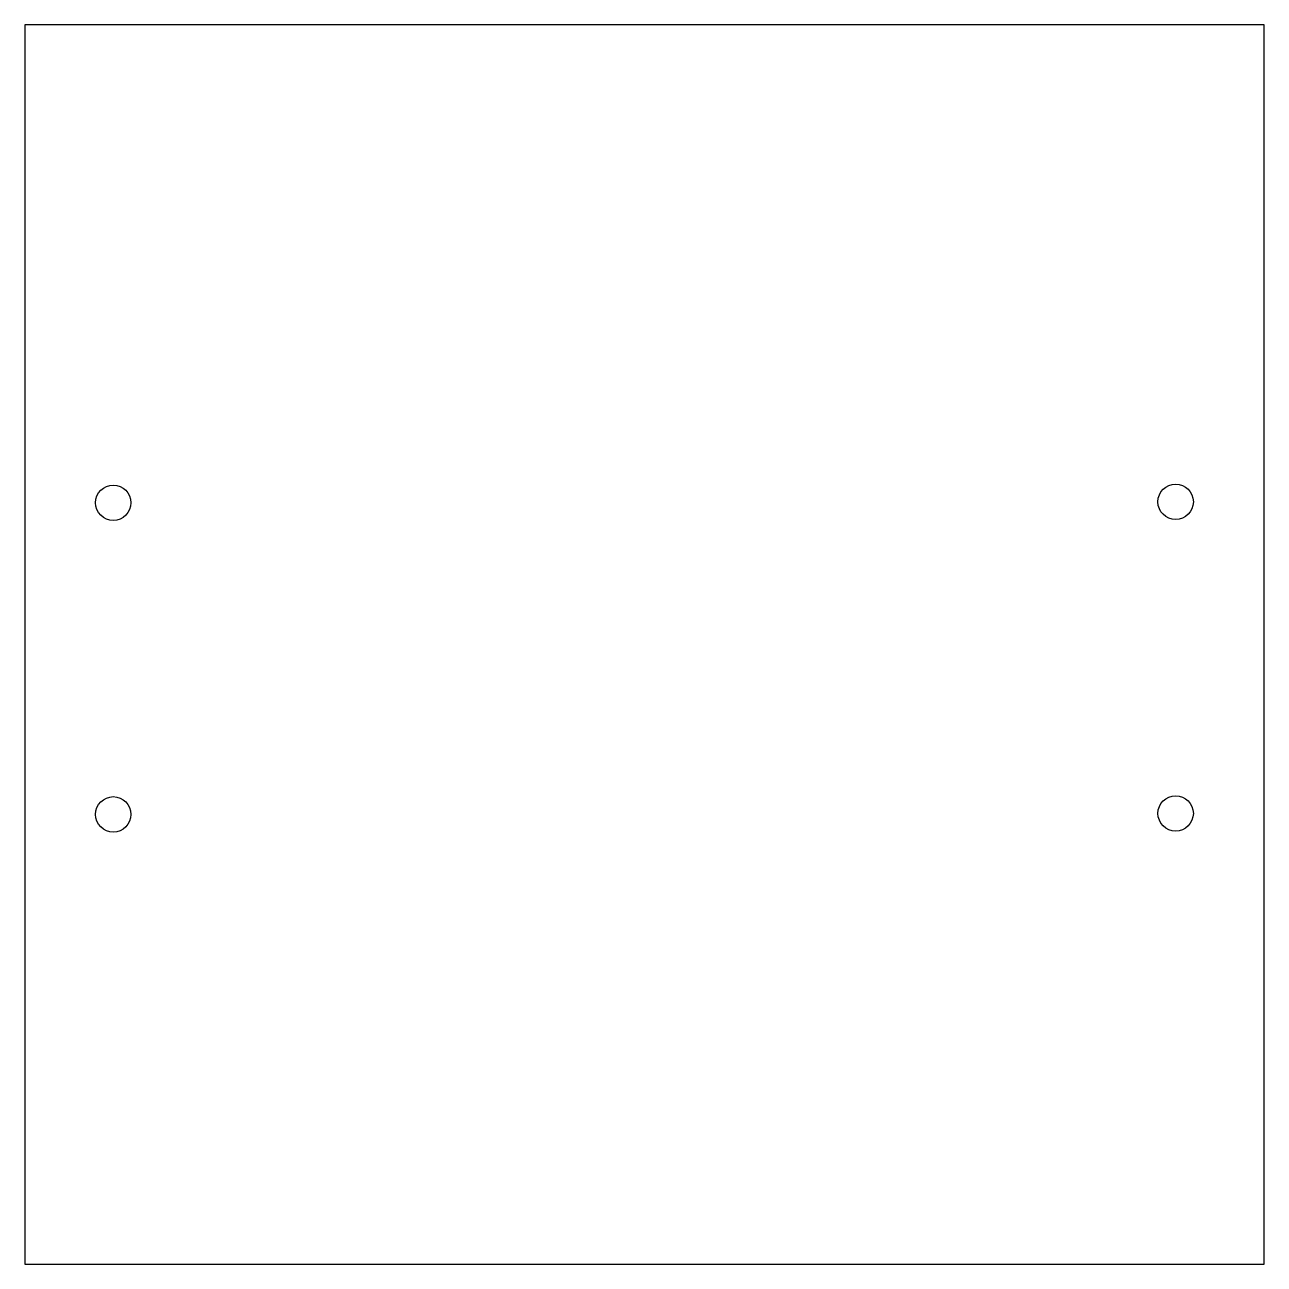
# Model space of a CAD drawing. Header units: millimetres. Extents: x -168 to -63, y -39 to 66.
import ezdxf

# ---------------------------------------------------------------- set-up
doc = ezdxf.new("R2010")
doc.units = ezdxf.units.MM
doc.layers.get('0').update_dxf_attribs({"linetype": 'CONTINUOUS'})

msp = doc.modelspace()

# ---------------------------------------------------------------- linework, layer by layer
msp.add_lwpolyline([(-62.74, -38.85), (-62.74, 66.15), (-167.74, 66.15), (-167.74, -38.85)], close=True)
for centre in [(-160.24, 25.66), (-70.24, 25.74), (-160.24, -0.74), (-70.24, -0.66)]:
    msp.add_circle(centre, 1.5)

doc.saveas('drawing.dxf')
